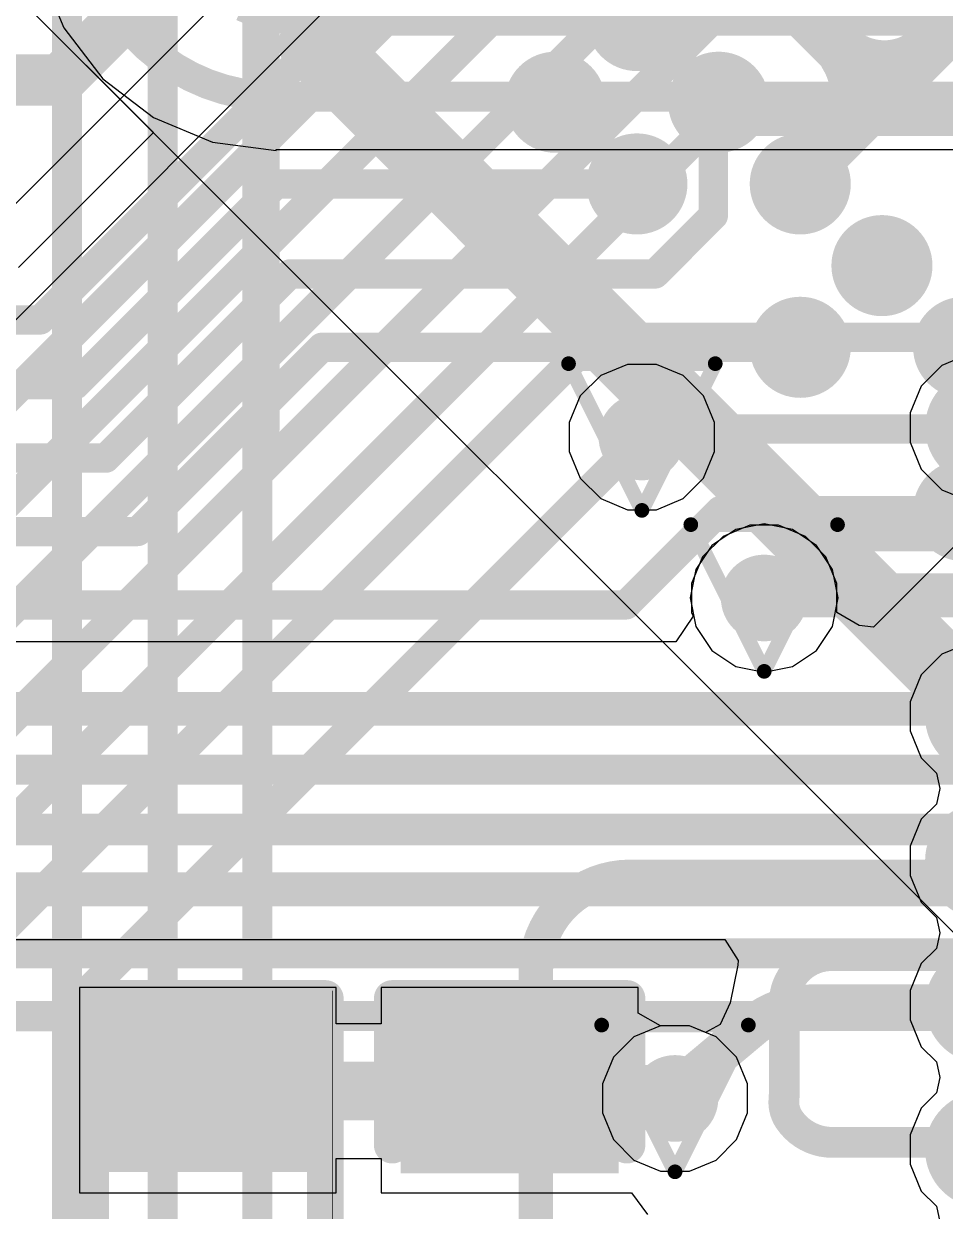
# Model space of a CAD drawing. Header units: inches. Extents: x -6 to 283, y -12 to 154.
# Drawn here: x 50.446 to 53.637, y -3.908 to 0.204 of the extents above; entities that cross this region are included whole.
import ezdxf

# ---------------------------------------------------------------- set-up
doc = ezdxf.new("R2010")
doc.units = ezdxf.units.IN
for name, color, linetype in [('Bottom Layer', 5, 'Continuous'), ('Bottom Overlay', 54, 'Continuous'), ('Bottom Solder', 6, 'Continuous'), ('Drill Drawing', 1, 'Continuous'), ('GND-1', 16, 'Continuous'), ('GND-2', 90, 'Continuous'), ('GND-3', 216, 'Continuous'), ('GND-4', 54, 'Continuous'), ('PWR-1', 156, 'Continuous'), ('PWR-2', 130, 'Continuous'), ('Signal L1', 76, 'Continuous'), ('Signal L2', 6, 'Continuous'), ('Top Layer', 1, 'Continuous'), ('Top Overlay', 2, 'Continuous'), ('Top Paste', 8, 'Continuous'), ('Top Solder', 216, 'Continuous'), ('Via Holes', 16, 'Continuous')]:
    doc.layers.add(name, color=color, linetype=linetype)

# ---------------------------------------------------------------- blocks, each defined once
blk = doc.blocks.new('R___0402_1')
at = {"layer": 'Top Layer'}
for points in [[(-0.6985, -0.3175), (-0.6985, 0.3175), (-0.2413, 0.3175), (-0.2413, -0.3175)], [(0.2413, -0.3175), (0.2413, 0.3175), (0.6985, 0.3175), (0.6985, -0.3175)]]:
    blk.add_hatch(color=1, dxfattribs=at).paths.add_polyline_path(points)
at = {"layer": 'Top Paste'}
for points in [[(-0.6985, -0.3175), (-0.6985, 0.3175), (-0.2413, 0.3175), (-0.2413, -0.3175)], [(0.2413, -0.3175), (0.2413, 0.3175), (0.6985, 0.3175), (0.6985, -0.3175)]]:
    blk.add_hatch(color=8, dxfattribs=at).paths.add_polyline_path(points)
at = {"layer": 'Top Solder'}
for points in [[(-0.7535, -0.3725), (-0.7535, 0.3725), (-0.1863, 0.3725), (-0.1863, -0.3725)], [(0.1863, -0.3725), (0.1863, 0.3725), (0.7535, 0.3725), (0.7535, -0.3725)]]:
    blk.add_hatch(color=216, dxfattribs=at).paths.add_polyline_path(points)
at = {"layer": 'Top Overlay'}
for points in [[(-0.7874, 0.4064, 0.127, 0.127, 0), (0.7874, 0.4064, 0.127, 0.127, 0)], [(-0.7874, 0.4064, 0.127, 0.127, 0), (-0.7874, -0.4064, 0.127, 0.127, 0)], [(0.7874, 0.4064, 0.127, 0.127, 0), (0.7874, -0.4064, 0.127, 0.127, 0)], [(-0.7874, -0.4064, 0.127, 0.127, 0), (0.7874, -0.4064, 0.127, 0.127, 0)], [(-0.8128, -0.4318, 0.00323, 0.00323, 0), (0.8128, -0.4318, 0.00323, 0.00323, 0)]]:
    blk.add_lwpolyline(points, format="xyseb", dxfattribs=at)
for points in [[(-0.8191, 0.4064, 0.0635, 0.0635, 1), (-0.7556, 0.4064, 0.0635, 0.0635, 1)], [(-0.8191, 0.4064, 0.0635, 0.0635, 1), (-0.7556, 0.4064, 0.0635, 0.0635, 1)], [(0.7556, 0.4064, 0.0635, 0.0635, 1), (0.8191, 0.4064, 0.0635, 0.0635, 1)], [(0.7556, 0.4064, 0.0635, 0.0635, 1), (0.8191, 0.4064, 0.0635, 0.0635, 1)], [(-0.8191, -0.4064, 0.0635, 0.0635, 1), (-0.7556, -0.4064, 0.0635, 0.0635, 1)], [(-0.8191, -0.4064, 0.0635, 0.0635, 1), (-0.7556, -0.4064, 0.0635, 0.0635, 1)], [(0.7556, -0.4064, 0.0635, 0.0635, 1), (0.8191, -0.4064, 0.0635, 0.0635, 1)], [(0.7556, -0.4064, 0.0635, 0.0635, 1), (0.8191, -0.4064, 0.0635, 0.0635, 1)], [(-0.8136, -0.4318, 0.00161, 0.00161, 1), (-0.812, -0.4318, 0.00161, 0.00161, 1)], [(0.812, -0.4318, 0.00161, 0.00161, 1), (0.8136, -0.4318, 0.00161, 0.00161, 1)]]:
    blk.add_lwpolyline(points, format="xyseb", close=True, dxfattribs=at)
blk = doc.blocks.new('FBGA_153_11_5_13__B_56')
at = {"layer": 'Bottom Solder'}
h = blk.add_hatch(color=6, dxfattribs=at)
edge = h.paths.add_edge_path()
edge.add_arc((-3.25, 3.25), 0.202, 0, 360)
h = blk.add_hatch(color=6, dxfattribs=at)
edge = h.paths.add_edge_path()
edge.add_arc((-3.25, 2.25), 0.202, 0, 360)
h = blk.add_hatch(color=6, dxfattribs=at)
edge = h.paths.add_edge_path()
edge.add_arc((-3.25, 1.75), 0.202, 0, 360)
h = blk.add_hatch(color=6, dxfattribs=at)
edge = h.paths.add_edge_path()
edge.add_arc((-3.25, 1.25), 0.202, 0, 360)
h = blk.add_hatch(color=6, dxfattribs=at)
edge = h.paths.add_edge_path()
edge.add_arc((-3.25, 0.75), 0.202, 0, 360)
at = {"layer": 'Bottom Overlay'}
blk.add_lwpolyline([(-5.75, 3.25, 0.127, 0.127, 0), (-5.75, 6.5, 0.127, 0.127, 0)], format="xyseb", dxfattribs=at)
blk.add_lwpolyline([(-5.7818, 3.25, 0.0635, 0.0635, 1), (-5.7183, 3.25, 0.0635, 0.0635, 1)], format="xyseb", close=True, dxfattribs=at)
blk = doc.blocks.new('BGA_565_15_5_14_4__57')
at = {"layer": 'Top Layer'}
h = blk.add_hatch(color=1, dxfattribs=at)
edge = h.paths.add_edge_path()
edge.add_arc((7.4, 6.4), 0.125, 0, 360)
h = blk.add_hatch(color=1, dxfattribs=at)
edge = h.paths.add_edge_path()
edge.add_arc((7, 6), 0.125, 0, 360)
h = blk.add_hatch(color=1, dxfattribs=at)
edge = h.paths.add_edge_path()
edge.add_arc((7, 5.6), 0.125, 0, 360)
h = blk.add_hatch(color=1, dxfattribs=at)
edge = h.paths.add_edge_path()
edge.add_arc((7.4, 5.6), 0.125, 0, 360)
h = blk.add_hatch(color=1, dxfattribs=at)
edge = h.paths.add_edge_path()
edge.add_arc((7, 5.2), 0.125, 0, 360)
h = blk.add_hatch(color=1, dxfattribs=at)
edge = h.paths.add_edge_path()
edge.add_arc((7, 4.8), 0.125, 0, 360)
h = blk.add_hatch(color=1, dxfattribs=at)
edge = h.paths.add_edge_path()
edge.add_arc((7.4, 4.8), 0.125, 0, 360)
h = blk.add_hatch(color=1, dxfattribs=at)
edge = h.paths.add_edge_path()
edge.add_arc((7, 4.4), 0.125, 0, 360)
h = blk.add_hatch(color=1, dxfattribs=at)
edge = h.paths.add_edge_path()
edge.add_arc((7.4, 4.4), 0.125, 0, 360)
at = {"layer": 'Top Paste'}
h = blk.add_hatch(color=8, dxfattribs=at)
edge = h.paths.add_edge_path()
edge.add_arc((7.4, 6.4), 0.125, 0, 360)
h = blk.add_hatch(color=8, dxfattribs=at)
edge = h.paths.add_edge_path()
edge.add_arc((7, 6), 0.125, 0, 360)
h = blk.add_hatch(color=8, dxfattribs=at)
edge = h.paths.add_edge_path()
edge.add_arc((7, 5.6), 0.125, 0, 360)
h = blk.add_hatch(color=8, dxfattribs=at)
edge = h.paths.add_edge_path()
edge.add_arc((7.4, 5.6), 0.125, 0, 360)
h = blk.add_hatch(color=8, dxfattribs=at)
edge = h.paths.add_edge_path()
edge.add_arc((7, 5.2), 0.125, 0, 360)
h = blk.add_hatch(color=8, dxfattribs=at)
edge = h.paths.add_edge_path()
edge.add_arc((7, 4.8), 0.125, 0, 360)
h = blk.add_hatch(color=8, dxfattribs=at)
edge = h.paths.add_edge_path()
edge.add_arc((7.4, 4.8), 0.125, 0, 360)
h = blk.add_hatch(color=8, dxfattribs=at)
edge = h.paths.add_edge_path()
edge.add_arc((7, 4.4), 0.125, 0, 360)
h = blk.add_hatch(color=8, dxfattribs=at)
edge = h.paths.add_edge_path()
edge.add_arc((7.4, 4.4), 0.125, 0, 360)
at = {"layer": 'Top Solder'}
h = blk.add_hatch(color=216, dxfattribs=at)
edge = h.paths.add_edge_path()
edge.add_arc((7.4, 6.4), 0.175, 0, 360)
h = blk.add_hatch(color=216, dxfattribs=at)
edge = h.paths.add_edge_path()
edge.add_arc((7, 6), 0.175, 0, 360)
h = blk.add_hatch(color=216, dxfattribs=at)
edge = h.paths.add_edge_path()
edge.add_arc((7, 5.6), 0.175, 0, 360)
h = blk.add_hatch(color=216, dxfattribs=at)
edge = h.paths.add_edge_path()
edge.add_arc((7.4, 5.6), 0.175, 0, 360)
h = blk.add_hatch(color=216, dxfattribs=at)
edge = h.paths.add_edge_path()
edge.add_arc((7, 5.2), 0.175, 0, 360)
h = blk.add_hatch(color=216, dxfattribs=at)
edge = h.paths.add_edge_path()
edge.add_arc((7, 4.8), 0.175, 0, 360)
h = blk.add_hatch(color=216, dxfattribs=at)
edge = h.paths.add_edge_path()
edge.add_arc((7.4, 4.8), 0.175, 0, 360)
h = blk.add_hatch(color=216, dxfattribs=at)
edge = h.paths.add_edge_path()
edge.add_arc((7, 4.4), 0.175, 0, 360)
h = blk.add_hatch(color=216, dxfattribs=at)
edge = h.paths.add_edge_path()
edge.add_arc((7.4, 4.4), 0.175, 0, 360)
at = {"layer": 'Top Overlay'}
blk.add_lwpolyline([(7.845, 3.6708, 0.254, 0.254, 0), (7.845, 7.2958, 0.254, 0.254, 0)], format="xyseb", dxfattribs=at)
blk.add_lwpolyline([(7.7815, 3.6708, 0.127, 0.127, 1), (7.9085, 3.6708, 0.127, 0.127, 1)], format="xyseb", close=True, dxfattribs=at)
blk = doc.blocks.new('C___0402_250')
at = {"layer": 'Top Layer'}
for points in [[(-0.6985, -0.3175), (-0.6985, 0.3175), (-0.2413, 0.3175), (-0.2413, -0.3175)], [(0.2413, -0.3175), (0.2413, 0.3175), (0.6985, 0.3175), (0.6985, -0.3175)]]:
    blk.add_hatch(color=1, dxfattribs=at).paths.add_polyline_path(points)
at = {"layer": 'Top Paste'}
for points in [[(-0.6985, -0.3175), (-0.6985, 0.3175), (-0.2413, 0.3175), (-0.2413, -0.3175)], [(0.2413, -0.3175), (0.2413, 0.3175), (0.6985, 0.3175), (0.6985, -0.3175)]]:
    blk.add_hatch(color=8, dxfattribs=at).paths.add_polyline_path(points)
at = {"layer": 'Top Solder'}
for points in [[(-0.7585, -0.3775), (-0.7585, 0.3775), (-0.1813, 0.3775), (-0.1813, -0.3775)], [(0.1813, -0.3775), (0.1813, 0.3775), (0.7585, 0.3775), (0.7585, -0.3775)]]:
    blk.add_hatch(color=216, dxfattribs=at).paths.add_polyline_path(points)
at = {"layer": 'Top Overlay'}
for points in [[(-0.7874, -0.4064, 0.127, 0.127, 0), (-0.7874, 0.4064, 0.127, 0.127, 0)], [(-0.2794, 0.4064, 0.127, 0.127, 0), (-0.7874, 0.4064, 0.127, 0.127, 0)], [(0.7874, 0.4064, 0.127, 0.127, 0), (0.2794, 0.4064, 0.127, 0.127, 0)], [(0.7874, -0.4064, 0.127, 0.127, 0), (0.7874, 0.4064, 0.127, 0.127, 0)], [(-0.2794, -0.4064, 0.127, 0.127, 0), (-0.7874, -0.4064, 0.127, 0.127, 0)], [(0.7874, -0.4064, 0.127, 0.127, 0), (0.2794, -0.4064, 0.127, 0.127, 0)]]:
    blk.add_lwpolyline(points, format="xyseb", dxfattribs=at)
for points in [[(-0.8191, 0.4064, 0.0635, 0.0635, 1), (-0.7556, 0.4064, 0.0635, 0.0635, 1)], [(-0.8191, 0.4064, 0.0635, 0.0635, 1), (-0.7556, 0.4064, 0.0635, 0.0635, 1)], [(-0.3111, 0.4064, 0.0635, 0.0635, 1), (-0.2477, 0.4064, 0.0635, 0.0635, 1)], [(0.2477, 0.4064, 0.0635, 0.0635, 1), (0.3111, 0.4064, 0.0635, 0.0635, 1)], [(0.7556, 0.4064, 0.0635, 0.0635, 1), (0.8191, 0.4064, 0.0635, 0.0635, 1)], [(0.7556, 0.4064, 0.0635, 0.0635, 1), (0.8191, 0.4064, 0.0635, 0.0635, 1)], [(-0.8191, -0.4064, 0.0635, 0.0635, 1), (-0.7556, -0.4064, 0.0635, 0.0635, 1)], [(-0.8191, -0.4064, 0.0635, 0.0635, 1), (-0.7556, -0.4064, 0.0635, 0.0635, 1)], [(-0.3111, -0.4064, 0.0635, 0.0635, 1), (-0.2477, -0.4064, 0.0635, 0.0635, 1)], [(0.2477, -0.4064, 0.0635, 0.0635, 1), (0.3111, -0.4064, 0.0635, 0.0635, 1)], [(0.7556, -0.4064, 0.0635, 0.0635, 1), (0.8191, -0.4064, 0.0635, 0.0635, 1)], [(0.7556, -0.4064, 0.0635, 0.0635, 1), (0.8191, -0.4064, 0.0635, 0.0635, 1)]]:
    blk.add_lwpolyline(points, format="xyseb", close=True, dxfattribs=at)

msp = doc.modelspace()

# ---------------------------------------------------------------- hatches: boundary and pattern name
at = {"layer": 'Bottom Layer'}
h = msp.add_hatch(color=5, dxfattribs=at)
edge = h.paths.add_edge_path()
edge.add_arc((53.0102, -1.7845), 0.15, 0, 360)
at = {"layer": 'GND-1'}
h = msp.add_hatch(color=16, dxfattribs=at)
edge = h.paths.add_edge_path()
edge.add_arc((52.5868, -1.2271), 0.15, 0, 360)
h = msp.add_hatch(color=16, dxfattribs=at)
edge = h.paths.add_edge_path()
edge.add_arc((53.0102, -1.7845), 0.15, 0, 360)
h = msp.add_hatch(color=16, dxfattribs=at)
edge = h.paths.add_edge_path()
edge.add_arc((52.7014, -3.5172), 0.15, 0, 360)
at = {"layer": 'GND-2'}
h = msp.add_hatch(color=90, dxfattribs=at)
edge = h.paths.add_edge_path()
edge.add_arc((53.0102, -1.7845), 0.15, 0, 360)
at = {"layer": 'GND-3'}
h = msp.add_hatch(color=216, dxfattribs=at)
edge = h.paths.add_edge_path()
edge.add_arc((53.0102, -1.7845), 0.15, 0, 360)
at = {"layer": 'GND-4'}
h = msp.add_hatch(color=54, dxfattribs=at)
edge = h.paths.add_edge_path()
edge.add_arc((53.0102, -1.7845), 0.15, 0, 360)
at = {"layer": 'PWR-1'}
h = msp.add_hatch(color=156, dxfattribs=at)
edge = h.paths.add_edge_path()
edge.add_arc((53.0102, -1.7845), 0.15, 0, 360)
at = {"layer": 'PWR-2'}
h = msp.add_hatch(color=130, dxfattribs=at)
edge = h.paths.add_edge_path()
edge.add_arc((53.0102, -1.7845), 0.15, 0, 360)
at = {"layer": 'Signal L1'}
h = msp.add_hatch(color=76, dxfattribs=at)
edge = h.paths.add_edge_path()
edge.add_arc((52.5868, -1.2271), 0.15, 0, 360)
h = msp.add_hatch(color=76, dxfattribs=at)
edge = h.paths.add_edge_path()
edge.add_arc((53.0102, -1.7845), 0.15, 0, 360)
h = msp.add_hatch(color=76, dxfattribs=at)
edge = h.paths.add_edge_path()
edge.add_arc((52.7014, -3.5172), 0.15, 0, 360)
at = {"layer": 'Signal L2'}
h = msp.add_hatch(color=6, dxfattribs=at)
edge = h.paths.add_edge_path()
edge.add_arc((53.0102, -1.7845), 0.15, 0, 360)
at = {"layer": 'Top Layer'}
h = msp.add_hatch(color=1, dxfattribs=at)
edge = h.paths.add_edge_path()
edge.add_arc((52.5868, -1.2271), 0.15, 0, 360)
h = msp.add_hatch(color=1, dxfattribs=at)
edge = h.paths.add_edge_path()
edge.add_arc((53.0102, -1.7845), 0.15, 0, 360)
h = msp.add_hatch(color=1, dxfattribs=at)
edge = h.paths.add_edge_path()
edge.add_arc((52.7014, -3.5172), 0.15, 0, 360)
at = {"layer": 'Via Holes'}
h = msp.add_hatch(color=7, dxfattribs=at)
edge = h.paths.add_edge_path()
edge.add_arc((52.5868, -1.2271), 0.075, 0, 360)
h = msp.add_hatch(color=7, dxfattribs=at)
edge = h.paths.add_edge_path()
edge.add_arc((53.0102, -1.7845), 0.075, 0, 360)
h = msp.add_hatch(color=7, dxfattribs=at)
edge = h.paths.add_edge_path()
edge.add_arc((52.7014, -3.5172), 0.075, 0, 360)

# ---------------------------------------------------------------- linework, layer by layer
at = {"layer": 'Bottom Layer'}
for p, q in [((50.5005, 0.3939), (50.5853, 0.1893)), ((50.5853, 0.1893), (50.7201, 0.0136)), ((50.7201, 0.0136), (50.8958, -0.1212)), ((50.8958, -0.1212), (51.1004, -0.206)), ((51.1004, -0.206), (51.3199, -0.2349)), ((51.3199, -0.2349), (51.3199, -0.2311)), ((51.3199, -0.2311), (53.7113, -0.2311)), ((53.7188, -0.9404), (53.6254, -0.979)), ((53.6254, -0.979), (53.5539, -1.0505)), ((53.5539, -1.0505), (53.5153, -1.1438)), ((53.5153, -1.1438), (53.5153, -1.2449)), ((53.5153, -1.2449), (53.5539, -1.3382)), ((53.5539, -1.3382), (53.6254, -1.4097)), ((53.6254, -1.4097), (53.7188, -1.4484)), ((53.7188, -1.9404), (53.6254, -1.979)), ((53.6254, -1.979), (53.5539, -2.0505)), ((53.5539, -2.0505), (53.5153, -2.1438)), ((53.5153, -2.1438), (53.5153, -2.2449)), ((53.5153, -2.2449), (53.5539, -2.3382)), ((53.5539, -2.3382), (53.6064, -2.3907)), ((53.6064, -2.3907), (53.6179, -2.4444)), ((53.6179, -2.4444), (53.6064, -2.498)), ((53.6064, -2.498), (53.5539, -2.5505)), ((53.5539, -2.5505), (53.5153, -2.6438)), ((53.5153, -2.6438), (53.5153, -2.7449)), ((53.5153, -2.7449), (53.5539, -2.8382)), ((53.5539, -2.8382), (53.6064, -2.8907)), ((53.6064, -2.8907), (53.6179, -2.9444)), ((53.6179, -2.9444), (53.6064, -2.998)), ((53.6064, -2.998), (53.5539, -3.0505)), ((53.5539, -3.0505), (53.5153, -3.1438)), ((53.5153, -3.1438), (53.5153, -3.2449)), ((53.5153, -3.2449), (53.5539, -3.3382)), ((53.5539, -3.3382), (53.6064, -3.3907)), ((53.6064, -3.3907), (53.6179, -3.4444)), ((53.6179, -3.4444), (53.6064, -3.498)), ((53.6064, -3.498), (53.5539, -3.5505)), ((53.5539, -3.5505), (53.5153, -3.6438)), ((53.5153, -3.6438), (53.5153, -3.7449)), ((53.5153, -3.7449), (53.5539, -3.8382)), ((53.5539, -3.8382), (53.6064, -3.8907)), ((53.6064, -3.8907), (53.6179, -3.9444))]:
    msp.add_line(p, q, dxfattribs=at)
for points in [[(51.3199, -0.0486, 0.1041, 0.1041, -0.414214), (50.658, 0.6134, 0.1041, 0.1041, 0)], [(51.3112, 0.2279, 0.1041, 0.1041, -0.052754), (51.204, 0.2639, 0.1041, 0.1041, 0)], [(51.4279, 0.215, 0.1041, 0.1041, -0.054791), (51.3112, 0.2279, 0.1041, 0.1041, 0)], [(51.4279, 0.215, 0.1041, 0.1041, 0), (57.3232, 0.215, 0.1041, 0.1041, 0)], [(51.3199, -0.0486, 0.1041, 0.1041, 0), (57.1848, -0.0486, 0.1041, 0.1041, 0)], [(53.0102, -1.7845, 0.1524, 0.1524, 0), (53.2481, -1.5467, 0.1524, 0.1524, 0)], [(53.2481, -1.5467, 0.1524, 0.1524, 0), (54.1216, -1.5467, 0.1524, 0.1524, 0)]]:
    msp.add_lwpolyline(points, format="xyseb", dxfattribs=at)
for points in [[(51.2851, 0.2279, 0.0521, 0.0521, 1), (51.3372, 0.2279, 0.0521, 0.0521, 1)], [(51.2851, 0.2279, 0.0521, 0.0521, 1), (51.3372, 0.2279, 0.0521, 0.0521, 1)], [(51.4019, 0.215, 0.0521, 0.0521, 1), (51.454, 0.215, 0.0521, 0.0521, 1)], [(51.4019, 0.215, 0.0521, 0.0521, 1), (51.454, 0.215, 0.0521, 0.0521, 1)], [(51.2939, -0.0486, 0.0521, 0.0521, 1), (51.346, -0.0486, 0.0521, 0.0521, 1)], [(51.2939, -0.0486, 0.0521, 0.0521, 1), (51.346, -0.0486, 0.0521, 0.0521, 1)], [(53.21, -1.5467, 0.0762, 0.0762, 1), (53.2862, -1.5467, 0.0762, 0.0762, 1)], [(53.21, -1.5467, 0.0762, 0.0762, 1), (53.2862, -1.5467, 0.0762, 0.0762, 1)], [(52.9721, -1.7845, 0.0762, 0.0762, 1), (53.0483, -1.7845, 0.0762, 0.0762, 1)]]:
    msp.add_lwpolyline(points, format="xyseb", close=True, dxfattribs=at)
at = {"layer": 'Drill Drawing'}
for points in [[(52.3328, -0.9731, 0.0508, 0.0508, 0), (52.8408, -0.9731, 0.0508, 0.0508, 0)], [(52.3328, -0.9731, 0.0508, 0.0508, 0), (52.5868, -1.4811, 0.0508, 0.0508, 0)], [(52.5868, -1.4811, 0.0508, 0.0508, 0), (52.8408, -0.9731, 0.0508, 0.0508, 0)], [(52.7562, -1.5305, 0.0508, 0.0508, 0), (53.2642, -1.5305, 0.0508, 0.0508, 0)], [(52.7562, -1.5305, 0.0508, 0.0508, 0), (53.0102, -2.0385, 0.0508, 0.0508, 0)], [(53.0102, -2.0385, 0.0508, 0.0508, 0), (53.2642, -1.5305, 0.0508, 0.0508, 0)], [(52.4474, -3.2632, 0.0508, 0.0508, 0), (52.9554, -3.2632, 0.0508, 0.0508, 0)], [(52.4474, -3.2632, 0.0508, 0.0508, 0), (52.7014, -3.7712, 0.0508, 0.0508, 0)], [(52.7014, -3.7712, 0.0508, 0.0508, 0), (52.9554, -3.2632, 0.0508, 0.0508, 0)]]:
    msp.add_lwpolyline(points, format="xyseb", dxfattribs=at)
for points in [[(52.3201, -0.9731, 0.0254, 0.0254, 1), (52.3455, -0.9731, 0.0254, 0.0254, 1)], [(52.3201, -0.9731, 0.0254, 0.0254, 1), (52.3455, -0.9731, 0.0254, 0.0254, 1)], [(52.8281, -0.9731, 0.0254, 0.0254, 1), (52.8535, -0.9731, 0.0254, 0.0254, 1)], [(52.8281, -0.9731, 0.0254, 0.0254, 1), (52.8535, -0.9731, 0.0254, 0.0254, 1)], [(52.5741, -1.4811, 0.0254, 0.0254, 1), (52.5995, -1.4811, 0.0254, 0.0254, 1)], [(52.5741, -1.4811, 0.0254, 0.0254, 1), (52.5995, -1.4811, 0.0254, 0.0254, 1)], [(52.7435, -1.5305, 0.0254, 0.0254, 1), (52.7689, -1.5305, 0.0254, 0.0254, 1)], [(52.7435, -1.5305, 0.0254, 0.0254, 1), (52.7689, -1.5305, 0.0254, 0.0254, 1)], [(53.2515, -1.5305, 0.0254, 0.0254, 1), (53.2769, -1.5305, 0.0254, 0.0254, 1)], [(53.2515, -1.5305, 0.0254, 0.0254, 1), (53.2769, -1.5305, 0.0254, 0.0254, 1)], [(52.9975, -2.0385, 0.0254, 0.0254, 1), (53.0229, -2.0385, 0.0254, 0.0254, 1)], [(52.9975, -2.0385, 0.0254, 0.0254, 1), (53.0229, -2.0385, 0.0254, 0.0254, 1)], [(52.4347, -3.2632, 0.0254, 0.0254, 1), (52.4601, -3.2632, 0.0254, 0.0254, 1)], [(52.4347, -3.2632, 0.0254, 0.0254, 1), (52.4601, -3.2632, 0.0254, 0.0254, 1)], [(52.9427, -3.2632, 0.0254, 0.0254, 1), (52.9681, -3.2632, 0.0254, 0.0254, 1)], [(52.9427, -3.2632, 0.0254, 0.0254, 1), (52.9681, -3.2632, 0.0254, 0.0254, 1)], [(52.6887, -3.7712, 0.0254, 0.0254, 1), (52.7141, -3.7712, 0.0254, 0.0254, 1)], [(52.6887, -3.7712, 0.0254, 0.0254, 1), (52.7141, -3.7712, 0.0254, 0.0254, 1)]]:
    msp.add_lwpolyline(points, format="xyseb", close=True, dxfattribs=at)
at = {"layer": 'GND-1'}
for p, q in [((52.5368, -0.9755), (52.4443, -1.0138)), ((52.6369, -0.9755), (52.5368, -0.9755)), ((52.7293, -1.0138), (52.6369, -0.9755)), ((52.4443, -1.0138), (52.3735, -1.0846)), ((52.8001, -1.0846), (52.7293, -1.0138)), ((52.3735, -1.0846), (52.3352, -1.177)), ((52.8384, -1.177), (52.8001, -1.0846)), ((52.3352, -1.177), (52.3352, -1.2771)), ((52.8384, -1.2771), (52.8384, -1.177)), ((52.3352, -1.2771), (52.3735, -1.3696)), ((52.8001, -1.3696), (52.8384, -1.2771)), ((52.3735, -1.3696), (52.4443, -1.4404)), ((52.7293, -1.4404), (52.8001, -1.3696)), ((52.4443, -1.4404), (52.5368, -1.4787)), ((52.5368, -1.4787), (52.6369, -1.4787)), ((52.6369, -1.4787), (52.7293, -1.4404)), ((52.6514, -3.2656), (52.5589, -3.3039)), ((52.7515, -3.2656), (52.6514, -3.2656)), ((52.8439, -3.3039), (52.7515, -3.2656)), ((52.5589, -3.3039), (52.4881, -3.3747)), ((52.9147, -3.3747), (52.8439, -3.3039)), ((52.4881, -3.3747), (52.4498, -3.4671)), ((52.953, -3.4671), (52.9147, -3.3747)), ((52.4498, -3.4671), (52.4498, -3.5672)), ((52.953, -3.5672), (52.953, -3.4671)), ((52.4498, -3.5672), (52.4881, -3.6597)), ((52.9147, -3.6597), (52.953, -3.5672)), ((52.4881, -3.6597), (52.5589, -3.7305)), ((52.8439, -3.7305), (52.9147, -3.6597)), ((52.5589, -3.7305), (52.6514, -3.7688)), ((52.7515, -3.7688), (52.8439, -3.7305)), ((52.6514, -3.7688), (52.7515, -3.7688))]:
    msp.add_line(p, q, dxfattribs=at)
at = {"layer": 'PWR-1'}
for p, q in [((51.9424, 1.1049), (49.0775, -1.76)), ((49.2143, -2.0245), (52.1962, 0.9574)), ((52.912, -1.5475), (52.8288, -1.6031)), ((53.0102, -1.528), (52.912, -1.5475)), ((53.1084, -1.5475), (53.0102, -1.528)), ((53.1916, -1.6031), (53.1084, -1.5475)), ((52.8288, -1.6031), (52.7732, -1.6864)), ((53.2472, -1.6864), (53.1916, -1.6031)), ((52.7732, -1.6864), (52.7537, -1.7845)), ((53.2667, -1.7845), (53.2472, -1.6864)), ((52.7537, -1.7845), (52.7732, -1.8827)), ((53.2472, -1.8827), (53.2667, -1.7845)), ((52.7732, -1.8827), (52.8288, -1.9659)), ((53.1916, -1.9659), (53.2472, -1.8827)), ((52.8288, -1.9659), (52.912, -2.0215)), ((53.1084, -2.0215), (53.1916, -1.9659)), ((52.912, -2.0215), (53.0102, -2.0411)), ((53.0102, -2.0411), (53.1084, -2.0215))]:
    msp.add_line(p, q, dxfattribs=at)
at = {"layer": 'PWR-2'}
for p, q in [((54.3579, -0.9155), (53.3883, -1.8851)), ((52.9602, -1.5329), (52.8677, -1.5712)), ((53.0602, -1.5329), (52.9602, -1.5329)), ((53.1527, -1.5712), (53.0602, -1.5329)), ((52.8677, -1.5712), (52.7969, -1.642)), ((53.2235, -1.642), (53.1527, -1.5712)), ((52.7969, -1.642), (52.7586, -1.7345)), ((53.2618, -1.7345), (53.2235, -1.642)), ((52.7586, -1.7345), (52.7586, -1.8346)), ((53.2618, -1.8346), (53.2618, -1.7345)), ((52.764, -1.8477), (52.7046, -1.9366)), ((52.7586, -1.8346), (52.764, -1.8477)), ((53.3391, -1.8803), (53.2618, -1.8346)), ((53.3883, -1.8851), (53.3391, -1.8803)), ((52.7046, -1.9366), (43.0214, -1.9366))]:
    msp.add_line(p, q, dxfattribs=at)
for points in [[(53.5386, -2.1618, 0.1041, 0.1041, 0), (54.4968, -1.2036, 0.1041, 0.1041, 0)], [(53.6646, -2.3791, 0.1041, 0.1041, 0), (54.6123, -1.4315, 0.1041, 0.1041, 0)], [(44.7349, -2.1618, 0.1041, 0.1041, 0), (53.5386, -2.1618, 0.1041, 0.1041, 0)], [(45.0432, -2.3791, 0.1041, 0.1041, 0), (53.6646, -2.3791, 0.1041, 0.1041, 0)], [(45.4198, -2.5883, 0.1041, 0.1041, 0), (53.7464, -2.5883, 0.1041, 0.1041, 0)], [(45.57, -2.7998, 0.1041, 0.1041, 0), (53.8783, -2.7998, 0.1041, 0.1041, 0)], [(45.7264, -3.0152, 0.1041, 0.1041, 0), (54.0019, -3.0152, 0.1041, 0.1041, 0)], [(45.8724, -3.2315, 0.1041, 0.1041, 0), (54.1145, -3.2315, 0.1041, 0.1041, 0)]]:
    msp.add_lwpolyline(points, format="xyseb", dxfattribs=at)
for points in [[(53.5126, -2.1618, 0.0521, 0.0521, 1), (53.5646, -2.1618, 0.0521, 0.0521, 1)], [(53.5126, -2.1618, 0.0521, 0.0521, 1), (53.5646, -2.1618, 0.0521, 0.0521, 1)], [(53.6386, -2.3791, 0.0521, 0.0521, 1), (53.6907, -2.3791, 0.0521, 0.0521, 1)], [(53.6386, -2.3791, 0.0521, 0.0521, 1), (53.6907, -2.3791, 0.0521, 0.0521, 1)]]:
    msp.add_lwpolyline(points, format="xyseb", close=True, dxfattribs=at)
at = {"layer": 'Signal L1'}
for points in [[(50.0663, -1.4197, 0.1016, 0.1016, 0), (52.2085, 0.7224, 0.1016, 0.1016, 0)], [(50.1268, -1.7221, 0.1016, 0.1016, 0), (52.4683, 0.6194, 0.1016, 0.1016, 0)], [(50.2106, -2.0245, 0.1016, 0.1016, 0), (52.7259, 0.4908, 0.1016, 0.1016, 0)], [(50.2857, -2.3269, 0.1016, 0.1016, 0), (53.029, 0.4163, 0.1016, 0.1016, 0)], [(50.5719, 0.009, 0.1778, 0.1778, 0), (50.9273, 0.3644, 0.1778, 0.1778, 0)], [(44.0924, 0.009, 0.1778, 0.1778, 0), (50.5719, 0.009, 0.1778, 0.1778, 0)], [(50.3391, -2.6293, 0.1016, 0.1016, 0), (52.8348, -0.1337, 0.1016, 0.1016, 0)], [(52.8348, -0.1337, 0.1016, 0.1016, 0), (53.8331, -0.1337, 0.1016, 0.1016, 0)], [(50.3769, -2.9317, 0.1016, 0.1016, 0), (52.4262, -0.8825, 0.1016, 0.1016, 0)], [(52.4262, -0.8825, 0.1016, 0.1016, 0), (54.3005, -0.8825, 0.1016, 0.1016, 0)], [(50.5798, -3.2341, 0.1016, 0.1016, 0), (52.5868, -1.2271, 0.1016, 0.1016, 0)], [(52.2195, -3.0769, 0.1194, 0.1194, -0.414214), (52.5465, -2.7499, 0.1194, 0.1194, 0)], [(52.5465, -2.7499, 0.1194, 0.1194, 0), (54.6086, -2.7499, 0.1194, 0.1194, 0)], [(52.2195, -4.2601, 0.1194, 0.1194, 0), (52.2195, -3.0769, 0.1194, 0.1194, 0)], [(52.9752, -3.2631, 0.1422, 0.1422, -0.175804), (53.1663, -3.1938, 0.1422, 0.1422, 0)], [(53.1663, -3.1938, 0.1422, 0.1422, 0), (55.1739, -3.1938, 0.1422, 0.1422, 0)], [(35.1703, -3.2341, 0.1016, 0.1016, 0), (50.5798, -3.2341, 0.1016, 0.1016, 0)], [(52.7014, -3.4919, 0.1422, 0.1422, 0), (52.9752, -3.2631, 0.1422, 0.1422, 0)], [(52.7014, -3.5172, 0.1422, 0.1422, 0), (52.7014, -3.4919, 0.1422, 0.1422, 0)]]:
    msp.add_lwpolyline(points, format="xyseb", dxfattribs=at)
for points in [[(50.5275, 0.009, 0.0889, 0.0889, 1), (50.6164, 0.009, 0.0889, 0.0889, 1)], [(50.5275, 0.009, 0.0889, 0.0889, 1), (50.6164, 0.009, 0.0889, 0.0889, 1)], [(52.8094, -0.1337, 0.0508, 0.0508, 1), (52.8602, -0.1337, 0.0508, 0.0508, 1)], [(52.8094, -0.1337, 0.0508, 0.0508, 1), (52.8602, -0.1337, 0.0508, 0.0508, 1)], [(52.4008, -0.8825, 0.0508, 0.0508, 1), (52.4516, -0.8825, 0.0508, 0.0508, 1)], [(52.4008, -0.8825, 0.0508, 0.0508, 1), (52.4516, -0.8825, 0.0508, 0.0508, 1)], [(52.5614, -1.2271, 0.0508, 0.0508, 1), (52.6122, -1.2271, 0.0508, 0.0508, 1)], [(52.5166, -2.7499, 0.0597, 0.0597, 1), (52.5763, -2.7499, 0.0597, 0.0597, 1)], [(52.5166, -2.7499, 0.0597, 0.0597, 1), (52.5763, -2.7499, 0.0597, 0.0597, 1)], [(52.1897, -3.0769, 0.0597, 0.0597, 1), (52.2494, -3.0769, 0.0597, 0.0597, 1)], [(52.1897, -3.0769, 0.0597, 0.0597, 1), (52.2494, -3.0769, 0.0597, 0.0597, 1)], [(53.1307, -3.1938, 0.0711, 0.0711, 1), (53.2019, -3.1938, 0.0711, 0.0711, 1)], [(53.1307, -3.1938, 0.0711, 0.0711, 1), (53.2019, -3.1938, 0.0711, 0.0711, 1)], [(50.5544, -3.2341, 0.0508, 0.0508, 1), (50.6052, -3.2341, 0.0508, 0.0508, 1)], [(50.5544, -3.2341, 0.0508, 0.0508, 1), (50.6052, -3.2341, 0.0508, 0.0508, 1)], [(52.9396, -3.2631, 0.0711, 0.0711, 1), (53.0107, -3.2631, 0.0711, 0.0711, 1)], [(52.9396, -3.2631, 0.0711, 0.0711, 1), (53.0107, -3.2631, 0.0711, 0.0711, 1)], [(52.6659, -3.4919, 0.0711, 0.0711, 1), (52.737, -3.4919, 0.0711, 0.0711, 1)], [(52.6659, -3.4919, 0.0711, 0.0711, 1), (52.737, -3.4919, 0.0711, 0.0711, 1)], [(52.6659, -3.5172, 0.0711, 0.0711, 1), (52.737, -3.5172, 0.0711, 0.0711, 1)]]:
    msp.add_lwpolyline(points, format="xyseb", close=True, dxfattribs=at)
at = {"layer": 'Signal L2'}
for points in [[(51.2551, -7.3828, 0.1041, 0.1041, 0), (51.2551, 2.5449, 0.1041, 0.1041, 0)], [(50.9273, -6.9677, 0.1041, 0.1041, 0), (50.9273, 2.4643, 0.1041, 0.1041, 0)], [(50.5965, -7.3772, 0.1041, 0.1041, 0), (50.5965, 2.4089, 0.1041, 0.1041, 0)]]:
    msp.add_lwpolyline(points, format="xyseb", dxfattribs=at)
at = {"layer": 'Top Layer'}
for p, q in [((54.1882, -3.4655), (42.6407, 8.082)), ((49.9514, 0.7713), (50.8957, -0.173)), ((50.8957, -0.173), (50.4283, -0.6405)), ((50.4058, -2.9667), (52.8734, -2.9667)), ((52.8734, -2.9667), (52.9206, -3.0398)), ((52.9206, -3.0398), (52.9189, -3.0556)), ((52.9189, -3.0556), (52.8929, -3.1864)), ((51.5287, -3.1329), (50.6397, -3.1329)), ((50.6397, -3.1329), (50.6397, -3.8441)), ((51.5287, -3.2588), (51.5287, -3.1329)), ((52.5733, -3.1329), (51.6843, -3.1329)), ((51.6843, -3.1329), (51.6843, -3.2588)), ((52.5733, -3.2216), (52.5733, -3.1329)), ((52.8929, -3.1864), (52.8579, -3.2608)), ((52.8929, -3.1864), (52.8929, -3.1864)), ((52.6514, -3.2656), (52.5733, -3.2216)), ((51.6843, -3.2588), (51.5287, -3.2588)), ((52.7515, -3.2656), (52.6514, -3.2656)), ((52.8072, -3.2886), (52.7515, -3.2656)), ((52.8579, -3.2608), (52.8072, -3.2886)), ((51.5287, -3.8441), (51.5287, -3.7249)), ((51.5287, -3.7249), (51.6843, -3.7249)), ((51.6843, -3.7249), (51.6843, -3.8441)), ((50.6397, -3.8441), (51.5287, -3.8441)), ((51.6843, -3.8441), (52.5513, -3.8441)), ((52.5513, -3.8441), (52.6065, -3.9193))]:
    msp.add_line(p, q, dxfattribs=at)
for points in [[(51.3773, 2.0137, 0.1778, 0.1778, 0), (53.2852, 0.1058, 0.1778, 0.1778, 0)], [(53.58, 0.1169, 0.1778, 0.1778, 0), (53.9482, 0.4851, 0.1778, 0.1778, 0)], [(50.5034, -0.8217, 0.1016, 0.1016, 0), (51.54, 0.2149, 0.1016, 0.1016, 0)], [(51.54, 0.2149, 0.1016, 0.1016, 0), (52.5694, 0.2149, 0.1016, 0.1016, 0)], [(53.1224, -0.3406, 0.1778, 0.1778, 0), (53.5774, 0.1144, 0.1778, 0.1778, 0)], [(53.2893, 0.0924, 0.1778, 0.1778, -0.351154), (53.2572, -0.2007, 0.1778, 0.1778, 0)], [(53.5774, 0.1144, 0.1778, 0.1778, -0.359123), (53.2852, 0.1058, 0.1778, 0.1778, 0)], [(53.2852, 0.1058, 0.1778, 0.1778, 0), (53.2852, 0.1058, 0.1778, 0.1778, 0)], [(53.5425, 0.0846, 0.1778, 0.1778, -0.394468), (53.2894, 0.0925, 0.1778, 0.1778, 0)], [(52.8341, -0.0861, 0.1016, 0.1016, 0), (52.8523, -0.0679, 0.1016, 0.1016, 0)], [(52.8341, -0.4604, 0.1016, 0.1016, 0), (52.8341, -0.0861, 0.1016, 0.1016, 0)], [(50.6252, -1.0463, 0.1016, 0.1016, 0), (51.3207, -0.3508, 0.1016, 0.1016, 0)], [(51.3207, -0.3508, 0.1016, 0.1016, 0), (52.5694, -0.3508, 0.1016, 0.1016, 0)], [(52.6321, -0.6625, 0.1016, 0.1016, 0), (52.8341, -0.4604, 0.1016, 0.1016, 0)], [(50.7304, -1.3003, 0.1016, 0.1016, 0), (51.3682, -0.6625, 0.1016, 0.1016, 0)], [(51.3682, -0.6625, 0.1016, 0.1016, 0), (52.6321, -0.6625, 0.1016, 0.1016, 0)], [(49.3802, -0.8217, 0.1016, 0.1016, 0), (50.5034, -0.8217, 0.1016, 0.1016, 0)], [(50.8409, -1.5543, 0.1016, 0.1016, 0), (51.4788, -0.9165, 0.1016, 0.1016, 0)], [(51.4788, -0.9165, 0.1016, 0.1016, 0), (53.1351, -0.9165, 0.1016, 0.1016, 0)], [(49.5263, -1.0463, 0.1016, 0.1016, 0), (50.6252, -1.0463, 0.1016, 0.1016, 0)], [(52.5868, -1.1993, 0.1016, 0.1016, 0), (53.9837, -1.1993, 0.1016, 0.1016, 0)], [(49.6315, -1.3003, 0.1016, 0.1016, 0), (50.7304, -1.3003, 0.1016, 0.1016, 0)], [(52.5319, -1.8083, 0.1016, 0.1016, 0), (52.8581, -1.4821, 0.1016, 0.1016, 0)], [(52.8581, -1.4821, 0.1016, 0.1016, 0), (53.7008, -1.4821, 0.1016, 0.1016, 0)], [(49.7367, -1.5543, 0.1016, 0.1016, 0), (50.8409, -1.5543, 0.1016, 0.1016, 0)], [(53.0102, -1.7845, 0.1524, 0.1524, 0), (53.02, -1.7748, 0.1524, 0.1524, 0)], [(53.02, -1.7748, 0.1524, 0.1524, 0), (53.9637, -1.7748, 0.1524, 0.1524, 0)], [(49.8419, -1.8083, 0.1016, 0.1016, 0), (52.5319, -1.8083, 0.1016, 0.1016, 0)], [(49.8467, -2.1758, 0.1016, 0.1016, 0), (53.9695, -2.1758, 0.1016, 0.1016, 0)], [(50.0027, -2.379, 0.1016, 0.1016, 0), (54.0537, -2.379, 0.1016, 0.1016, 0)], [(50.1587, -2.5822, 0.1016, 0.1016, 0), (54.2097, -2.5822, 0.1016, 0.1016, 0)], [(50.3307, -2.7854, 0.1016, 0.1016, 0), (54.3477, -2.7854, 0.1016, 0.1016, 0)], [(53.0799, -3.1864, 0.1067, 0.1067, -0.414214), (53.2436, -3.0227, 0.1067, 0.1067, 0)], [(53.2436, -3.0227, 0.1067, 0.1067, 0), (54.3065, -3.0227, 0.1067, 0.1067, 0)], [(53.0799, -3.4954, 0.1067, 0.1067, 0), (53.0799, -3.1864, 0.1067, 0.1067, 0)], [(51.0842, -3.4885, 0.2032, 0.2032, 0), (51.0876, -3.4919, 0.2032, 0.2032, 0)], [(51.0876, -3.4919, 0.2032, 0.2032, 0), (52.1288, -3.4919, 0.2032, 0.2032, 0)], [(52.1288, -3.4919, 0.2032, 0.2032, 0), (52.1397, -3.5029, 0.2032, 0.2032, 0)], [(52.1397, -3.5029, 0.2032, 0.2032, 0), (52.6871, -3.5029, 0.2032, 0.2032, 0)], [(52.6871, -3.5029, 0.2032, 0.2032, 0), (52.7014, -3.5172, 0.2032, 0.2032, 0)], [(53.0799, -3.4954, 0.1067, 0.1067, -0.021158), (53.0785, -3.5211, 0.1067, 0.1067, 0)], [(53.0959, -3.5893, 0.1067, 0.1067, -0.169571), (53.0786, -3.5211, 0.1067, 0.1067, 0)], [(53.2461, -3.6694, 0.1067, 0.1067, -0.24995), (53.0959, -3.5893, 0.1067, 0.1067, 0)], [(53.2461, -3.6694, 0.1067, 0.1067, 0), (53.2468, -3.6694, 0.1067, 0.1067, 0)], [(53.2468, -3.6694, 0.1067, 0.1067, 0), (53.7643, -3.6694, 0.1067, 0.1067, 0)]]:
    msp.add_lwpolyline(points, format="xyseb", dxfattribs=at)
for points in [[(51.5146, 0.2149, 0.0508, 0.0508, 1), (51.5654, 0.2149, 0.0508, 0.0508, 1)], [(51.5146, 0.2149, 0.0508, 0.0508, 1), (51.5654, 0.2149, 0.0508, 0.0508, 1)], [(52.544, 0.2149, 0.0508, 0.0508, 1), (52.5948, 0.2149, 0.0508, 0.0508, 1)], [(53.5355, 0.1169, 0.0889, 0.0889, 1), (53.6244, 0.1169, 0.0889, 0.0889, 1)], [(53.2407, 0.1058, 0.0889, 0.0889, 1), (53.3296, 0.1058, 0.0889, 0.0889, 1)], [(53.2407, 0.1058, 0.0889, 0.0889, 1), (53.3296, 0.1058, 0.0889, 0.0889, 1)], [(53.2407, 0.1058, 0.0889, 0.0889, 1), (53.3296, 0.1058, 0.0889, 0.0889, 1)], [(53.2407, 0.1058, 0.0889, 0.0889, 1), (53.3296, 0.1058, 0.0889, 0.0889, 1)], [(53.2449, 0.0924, 0.0889, 0.0889, 1), (53.3338, 0.0924, 0.0889, 0.0889, 1)], [(53.245, 0.0925, 0.0889, 0.0889, 1), (53.3339, 0.0925, 0.0889, 0.0889, 1)], [(53.4981, 0.0846, 0.0889, 0.0889, 1), (53.587, 0.0846, 0.0889, 0.0889, 1)], [(53.533, 0.1144, 0.0889, 0.0889, 1), (53.6219, 0.1144, 0.0889, 0.0889, 1)], [(53.533, 0.1144, 0.0889, 0.0889, 1), (53.6219, 0.1144, 0.0889, 0.0889, 1)], [(52.8087, -0.0861, 0.0508, 0.0508, 1), (52.8595, -0.0861, 0.0508, 0.0508, 1)], [(52.8087, -0.0861, 0.0508, 0.0508, 1), (52.8595, -0.0861, 0.0508, 0.0508, 1)], [(52.8269, -0.0679, 0.0508, 0.0508, 1), (52.8777, -0.0679, 0.0508, 0.0508, 1)], [(53.2127, -0.2007, 0.0889, 0.0889, 1), (53.3016, -0.2007, 0.0889, 0.0889, 1)], [(53.078, -0.3406, 0.0889, 0.0889, 1), (53.1669, -0.3406, 0.0889, 0.0889, 1)], [(51.2953, -0.3508, 0.0508, 0.0508, 1), (51.3461, -0.3508, 0.0508, 0.0508, 1)], [(51.2953, -0.3508, 0.0508, 0.0508, 1), (51.3461, -0.3508, 0.0508, 0.0508, 1)], [(52.544, -0.3508, 0.0508, 0.0508, 1), (52.5948, -0.3508, 0.0508, 0.0508, 1)], [(52.8087, -0.4604, 0.0508, 0.0508, 1), (52.8595, -0.4604, 0.0508, 0.0508, 1)], [(52.8087, -0.4604, 0.0508, 0.0508, 1), (52.8595, -0.4604, 0.0508, 0.0508, 1)], [(51.3428, -0.6625, 0.0508, 0.0508, 1), (51.3936, -0.6625, 0.0508, 0.0508, 1)], [(51.3428, -0.6625, 0.0508, 0.0508, 1), (51.3936, -0.6625, 0.0508, 0.0508, 1)], [(52.6067, -0.6625, 0.0508, 0.0508, 1), (52.6575, -0.6625, 0.0508, 0.0508, 1)], [(52.6067, -0.6625, 0.0508, 0.0508, 1), (52.6575, -0.6625, 0.0508, 0.0508, 1)], [(50.478, -0.8217, 0.0508, 0.0508, 1), (50.5288, -0.8217, 0.0508, 0.0508, 1)], [(50.478, -0.8217, 0.0508, 0.0508, 1), (50.5288, -0.8217, 0.0508, 0.0508, 1)], [(51.4534, -0.9165, 0.0508, 0.0508, 1), (51.5042, -0.9165, 0.0508, 0.0508, 1)], [(51.4534, -0.9165, 0.0508, 0.0508, 1), (51.5042, -0.9165, 0.0508, 0.0508, 1)], [(53.1097, -0.9165, 0.0508, 0.0508, 1), (53.1605, -0.9165, 0.0508, 0.0508, 1)], [(50.5998, -1.0463, 0.0508, 0.0508, 1), (50.6506, -1.0463, 0.0508, 0.0508, 1)], [(50.5998, -1.0463, 0.0508, 0.0508, 1), (50.6506, -1.0463, 0.0508, 0.0508, 1)], [(52.5614, -1.1993, 0.0508, 0.0508, 1), (52.6122, -1.1993, 0.0508, 0.0508, 1)], [(50.705, -1.3003, 0.0508, 0.0508, 1), (50.7558, -1.3003, 0.0508, 0.0508, 1)], [(50.705, -1.3003, 0.0508, 0.0508, 1), (50.7558, -1.3003, 0.0508, 0.0508, 1)], [(52.8327, -1.4821, 0.0508, 0.0508, 1), (52.8835, -1.4821, 0.0508, 0.0508, 1)], [(52.8327, -1.4821, 0.0508, 0.0508, 1), (52.8835, -1.4821, 0.0508, 0.0508, 1)], [(50.8155, -1.5543, 0.0508, 0.0508, 1), (50.8663, -1.5543, 0.0508, 0.0508, 1)], [(50.8155, -1.5543, 0.0508, 0.0508, 1), (50.8663, -1.5543, 0.0508, 0.0508, 1)], [(52.9721, -1.7845, 0.0762, 0.0762, 1), (53.0483, -1.7845, 0.0762, 0.0762, 1)], [(52.9819, -1.7748, 0.0762, 0.0762, 1), (53.0581, -1.7748, 0.0762, 0.0762, 1)], [(52.9819, -1.7748, 0.0762, 0.0762, 1), (53.0581, -1.7748, 0.0762, 0.0762, 1)], [(52.5065, -1.8083, 0.0508, 0.0508, 1), (52.5573, -1.8083, 0.0508, 0.0508, 1)], [(52.5065, -1.8083, 0.0508, 0.0508, 1), (52.5573, -1.8083, 0.0508, 0.0508, 1)], [(53.217, -3.0227, 0.0533, 0.0533, 1), (53.2703, -3.0227, 0.0533, 0.0533, 1)], [(53.217, -3.0227, 0.0533, 0.0533, 1), (53.2703, -3.0227, 0.0533, 0.0533, 1)], [(53.0533, -3.1864, 0.0533, 0.0533, 1), (53.1066, -3.1864, 0.0533, 0.0533, 1)], [(53.0533, -3.1864, 0.0533, 0.0533, 1), (53.1066, -3.1864, 0.0533, 0.0533, 1)], [(51.0334, -3.4885, 0.1016, 0.1016, 1), (51.135, -3.4885, 0.1016, 0.1016, 1)], [(51.0368, -3.4919, 0.1016, 0.1016, 1), (51.1384, -3.4919, 0.1016, 0.1016, 1)], [(51.0368, -3.4919, 0.1016, 0.1016, 1), (51.1384, -3.4919, 0.1016, 0.1016, 1)], [(52.078, -3.4919, 0.1016, 0.1016, 1), (52.1796, -3.4919, 0.1016, 0.1016, 1)], [(52.078, -3.4919, 0.1016, 0.1016, 1), (52.1796, -3.4919, 0.1016, 0.1016, 1)], [(52.0889, -3.5029, 0.1016, 0.1016, 1), (52.1905, -3.5029, 0.1016, 0.1016, 1)], [(52.0889, -3.5029, 0.1016, 0.1016, 1), (52.1905, -3.5029, 0.1016, 0.1016, 1)], [(52.6363, -3.5029, 0.1016, 0.1016, 1), (52.7379, -3.5029, 0.1016, 0.1016, 1)], [(52.6363, -3.5029, 0.1016, 0.1016, 1), (52.7379, -3.5029, 0.1016, 0.1016, 1)], [(52.6506, -3.5172, 0.1016, 0.1016, 1), (52.7522, -3.5172, 0.1016, 0.1016, 1)], [(53.0533, -3.4954, 0.0533, 0.0533, 1), (53.1066, -3.4954, 0.0533, 0.0533, 1)], [(53.0533, -3.4954, 0.0533, 0.0533, 1), (53.1066, -3.4954, 0.0533, 0.0533, 1)], [(53.0519, -3.5211, 0.0533, 0.0533, 1), (53.1052, -3.5211, 0.0533, 0.0533, 1)], [(53.0519, -3.5211, 0.0533, 0.0533, 1), (53.1052, -3.5211, 0.0533, 0.0533, 1)], [(53.0693, -3.5893, 0.0533, 0.0533, 1), (53.1226, -3.5893, 0.0533, 0.0533, 1)], [(53.0693, -3.5893, 0.0533, 0.0533, 1), (53.1226, -3.5893, 0.0533, 0.0533, 1)], [(53.2194, -3.6694, 0.0533, 0.0533, 1), (53.2728, -3.6694, 0.0533, 0.0533, 1)], [(53.2194, -3.6694, 0.0533, 0.0533, 1), (53.2728, -3.6694, 0.0533, 0.0533, 1)], [(53.2202, -3.6694, 0.0533, 0.0533, 1), (53.2735, -3.6694, 0.0533, 0.0533, 1)], [(53.2202, -3.6694, 0.0533, 0.0533, 1), (53.2735, -3.6694, 0.0533, 0.0533, 1)]]:
    msp.add_lwpolyline(points, format="xyseb", close=True, dxfattribs=at)

# ---------------------------------------------------------------- block references
for name, p, rotation in [('BGA_565_15_5_14_4__57', (54.4079, 8.2759), 225), ('R___0402_1', (51.0842, -3.9584), 90), ('C___0402_250', (52.1288, -3.9584), 270)]:
    msp.add_blockref(name, p, dxfattribs=dict(rotation=rotation))
msp.add_blockref('FBGA_153_11_5_13__B_56', (57.0193, -4.4444))

doc.saveas('drawing.dxf')
